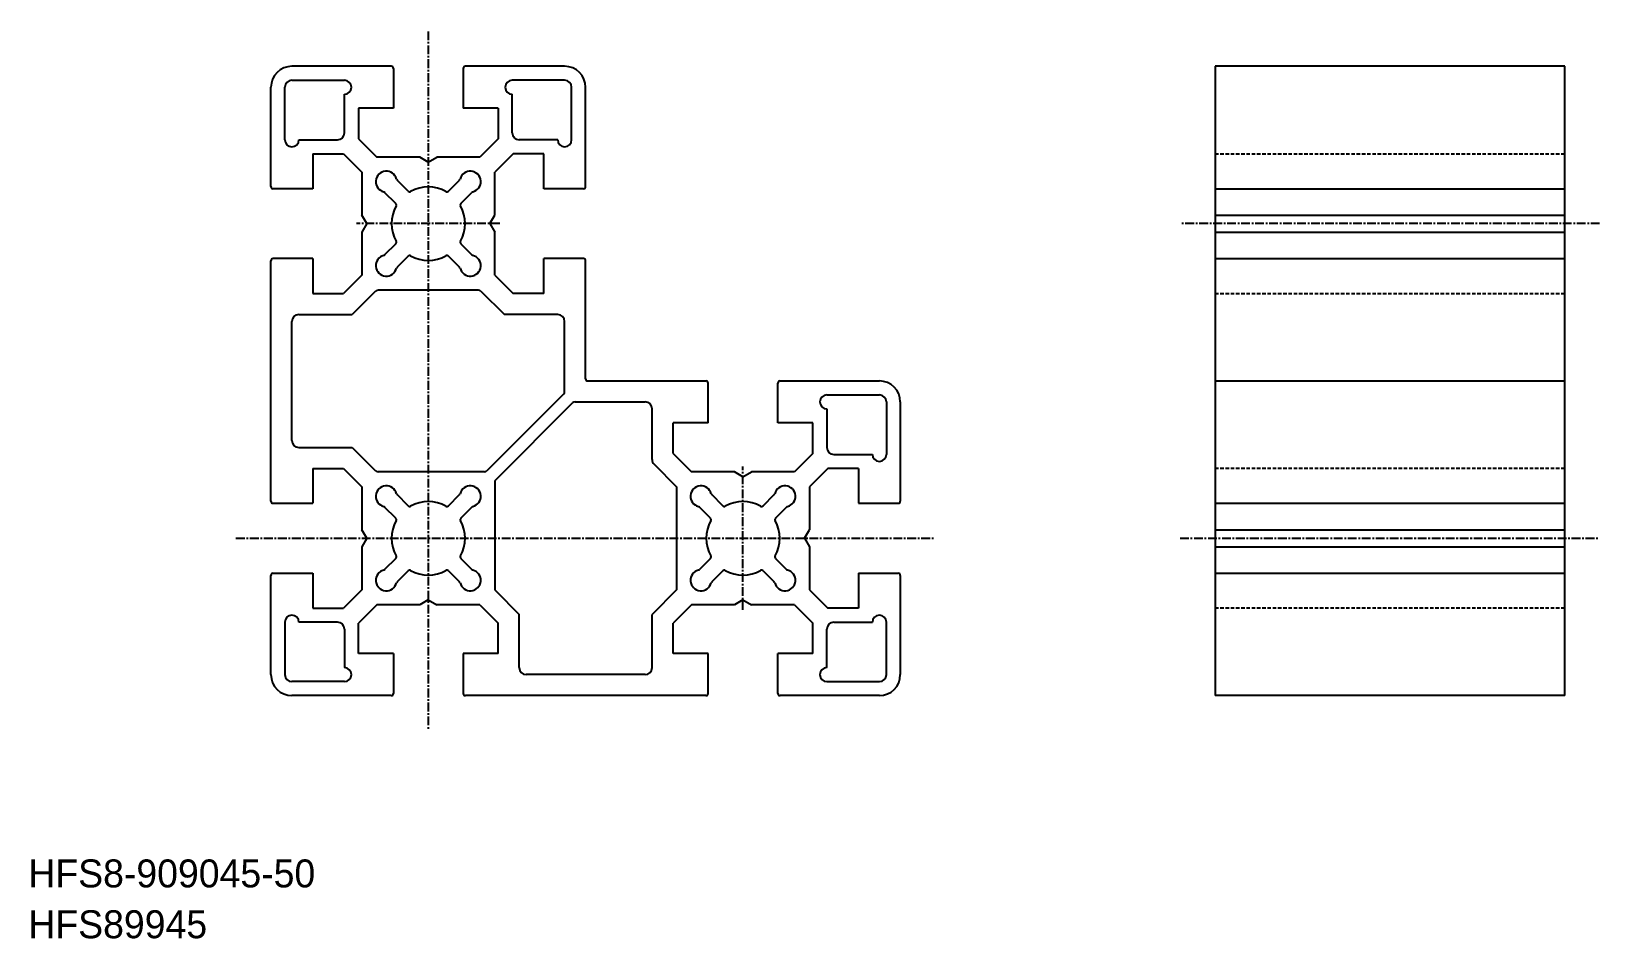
# Model space of a CAD drawing. Extents: x 0 to 225, y 0 to 130.
import ezdxf

# ---------------------------------------------------------------- set-up
doc = ezdxf.new("R2010")
doc.units = 0
doc.linetypes.add('CENTER', pattern=[2, 1.25, -0.25, 0.25, -0.25])
doc.linetypes.add('DASHED', pattern=[0.75, 0.5, -0.25])
doc.layers.get('0').update_dxf_attribs({"linetype": 'CONTINUOUS'})
doc.layers.add('CENTER', color=1, linetype='CENTER')

msp = doc.modelspace()

# ---------------------------------------------------------------- linework, layer by layer
at = {"color": 7, "linetype": 'CONTINUOUS'}
for p, q in [((51.9, 124.7), (37.7, 124.7)), ((52.2, 124.4), (52.2, 118.7)), ((62.2, 124.4), (62.2, 118.7)), ((76.7, 124.7), (62.5, 124.7)), ((219.7, 124.7), (169.7, 124.7)), ((169.7, 124.7), (169.7, 34.7)), ((219.7, 34.7), (219.7, 124.7)), ((34.7, 107.5), (34.7, 121.7)), ((36.7, 114.2), (36.7, 121.7)), ((37.7, 122.7), (45.2, 122.7)), ((76.7, 122.7), (69.2, 122.7)), ((77.7, 114.2), (77.7, 121.7)), ((79.7, 107.5), (79.7, 121.7)), ((45.2, 115.2), (45.2, 120.7)), ((69.2, 115.2), (69.2, 120.7)), ((47.2, 118.7), (47.2, 114.32)), ((52.2, 118.7), (47.2, 118.7)), ((67.2, 118.7), (62.2, 118.7)), ((67.2, 118.7), (67.2, 114.32)), ((38.7, 114.2), (44.2, 114.2)), ((40.7, 112.2), (45.08, 112.2)), ((40.7, 112.2), (40.7, 107.2)), ((45.08, 112.2), (47.7, 109.58)), ((47.2, 114.32), (49.82, 111.7)), ((67.2, 114.32), (64.58, 111.7)), ((69.32, 112.2), (66.7, 109.58)), ((73.7, 112.2), (69.32, 112.2)), ((75.7, 114.2), (70.2, 114.2)), ((73.7, 107.2), (73.7, 112.2)), ((55.99, 111.7), (49.82, 111.7)), ((57.2, 111), (55.99, 111.7)), ((57.2, 111), (58.41, 111.7)), ((64.58, 111.7), (58.41, 111.7)), ((47.7, 109.58), (47.7, 103.41)), ((54.32, 106.85), (52.73, 108.44)), ((60.08, 106.85), (61.67, 108.44)), ((66.7, 103.41), (66.7, 109.58)), ((40.7, 107.2), (35, 107.2)), ((52.55, 105.08), (50.96, 106.67)), ((61.85, 105.08), (63.44, 106.67)), ((79.4, 107.2), (73.7, 107.2)), ((169.7, 107.2), (219.7, 107.2)), ((48.4, 102.2), (47.7, 103.41)), ((66, 102.2), (66.7, 103.41)), ((169.7, 103.41), (219.7, 103.41)), ((48.4, 102.2), (47.7, 100.99)), ((47.7, 100.99), (47.7, 94.82)), ((66, 102.2), (66.7, 100.99)), ((66.7, 94.82), (66.7, 100.99)), ((169.7, 100.99), (219.7, 100.99)), ((52.55, 99.32), (50.96, 97.73)), ((61.85, 99.32), (63.44, 97.73)), ((34.7, 62.5), (34.7, 96.9)), ((40.7, 97.2), (35, 97.2)), ((40.7, 97.2), (40.7, 92.2)), ((54.32, 97.55), (52.73, 95.96)), ((60.08, 97.55), (61.67, 95.96)), ((79.4, 97.2), (73.7, 97.2)), ((73.7, 92.2), (73.7, 97.2)), ((79.7, 80), (79.7, 96.9)), ((169.7, 97.2), (219.7, 97.2)), ((47.7, 94.82), (45.08, 92.2)), ((66.7, 94.82), (69.32, 92.2)), ((40.7, 92.2), (45.08, 92.2)), ((49.67, 92.55), (46.32, 89.2)), ((64.37, 92.7), (50.03, 92.7)), ((64.73, 92.55), (68.08, 89.2)), ((73.7, 92.2), (69.32, 92.2)), ((37.7, 71.2), (37.7, 88.2)), ((38.7, 89.2), (46.32, 89.2)), ((75.7, 89.2), (68.08, 89.2)), ((76.7, 78.18), (76.7, 88.2)), ((80, 79.7), (96.9, 79.7)), ((97.2, 73.7), (97.2, 79.4)), ((107.2, 73.7), (107.2, 79.4)), ((107.5, 79.7), (121.7, 79.7)), ((169.7, 79.7), (219.7, 79.7)), ((76.55, 77.83), (65.57, 66.85)), ((66.85, 65.57), (77.83, 76.55)), ((78.18, 76.7), (88.2, 76.7)), ((114.2, 77.7), (121.7, 77.7)), ((122.7, 76.7), (122.7, 69.2)), ((124.7, 76.7), (124.7, 62.5)), ((89.2, 68.49), (89.2, 75.7)), ((114.2, 75.7), (114.2, 70.2)), ((92.2, 69.32), (92.2, 73.7)), ((97.2, 73.7), (92.2, 73.7)), ((112.2, 73.7), (107.2, 73.7)), ((112.2, 69.32), (112.2, 73.7)), ((38.7, 70.2), (46.32, 70.2)), ((46.32, 70.2), (49.67, 66.85)), ((89.49, 67.79), (92.7, 64.58)), ((92.2, 69.32), (94.82, 66.7)), ((112.2, 69.32), (109.58, 66.7)), ((115.2, 69.2), (120.7, 69.2)), ((40.7, 67.2), (45.08, 67.2)), ((40.7, 67.2), (40.7, 62.2)), ((45.08, 67.2), (47.7, 64.58)), ((65.22, 66.7), (50.03, 66.7)), ((66.7, 65.22), (66.7, 50.03)), ((100.99, 66.7), (94.82, 66.7)), ((102.2, 66), (100.99, 66.7)), ((102.2, 66), (103.41, 66.7)), ((109.58, 66.7), (103.41, 66.7)), ((114.32, 67.2), (111.7, 64.58)), ((118.7, 67.2), (114.32, 67.2)), ((118.7, 67.2), (118.7, 62.2)), ((47.7, 64.58), (47.7, 58.41)), ((54.32, 61.85), (52.73, 63.44)), ((60.08, 61.85), (61.67, 63.44)), ((92.7, 64.58), (92.7, 49.82)), ((99.32, 61.85), (97.73, 63.44)), ((105.08, 61.85), (106.67, 63.44)), ((111.7, 64.58), (111.7, 58.41)), ((35, 62.2), (40.7, 62.2)), ((52.55, 60.08), (50.96, 61.67)), ((61.85, 60.08), (63.44, 61.67)), ((97.55, 60.08), (95.96, 61.67)), ((106.85, 60.08), (108.44, 61.67)), ((118.7, 62.2), (124.4, 62.2)), ((169.7, 62.2), (219.7, 62.2)), ((48.4, 57.2), (47.7, 58.41)), ((111, 57.2), (111.7, 58.41)), ((169.7, 58.41), (219.7, 58.41)), ((48.4, 57.2), (47.7, 55.99)), ((111, 57.2), (111.7, 55.99)), ((47.7, 55.99), (47.7, 49.82)), ((52.55, 54.32), (50.96, 52.73)), ((61.85, 54.32), (63.44, 52.73)), ((97.55, 54.32), (95.96, 52.73)), ((106.85, 54.32), (108.44, 52.73)), ((111.7, 55.99), (111.7, 49.82)), ((169.7, 55.99), (219.7, 55.99)), ((34.7, 37.7), (34.7, 51.9)), ((35, 52.2), (40.7, 52.2)), ((40.7, 52.2), (40.7, 47.2)), ((54.32, 52.55), (52.73, 50.96)), ((60.08, 52.55), (61.67, 50.96)), ((99.32, 52.55), (97.73, 50.96)), ((105.08, 52.55), (106.67, 50.96)), ((118.7, 52.2), (124.4, 52.2)), ((118.7, 52.2), (118.7, 47.2)), ((124.7, 51.9), (124.7, 37.7)), ((169.7, 52.2), (219.7, 52.2)), ((47.7, 49.82), (45.08, 47.2)), ((66.85, 49.67), (70.2, 46.32)), ((92.7, 49.82), (89.2, 46.32)), ((111.7, 49.82), (114.32, 47.2)), ((40.7, 47.2), (45.08, 47.2)), ((49.82, 47.7), (47.2, 45.08)), ((55.99, 47.7), (49.82, 47.7)), ((57.2, 48.4), (55.99, 47.7)), ((57.2, 48.4), (58.41, 47.7)), ((64.58, 47.7), (58.41, 47.7)), ((64.58, 47.7), (67.2, 45.08)), ((94.82, 47.7), (92.2, 45.08)), ((94.82, 47.7), (92.2, 45.08)), ((100.99, 47.7), (94.82, 47.7)), ((102.2, 48.4), (100.99, 47.7)), ((102.2, 48.4), (103.41, 47.7)), ((109.58, 47.7), (103.41, 47.7)), ((109.58, 47.7), (112.2, 45.08)), ((118.7, 47.2), (114.32, 47.2)), ((36.7, 45.2), (36.7, 37.7)), ((44.2, 45.2), (38.7, 45.2)), ((47.2, 40.7), (47.2, 45.08)), ((67.2, 40.7), (67.2, 45.08)), ((70.2, 38.7), (70.2, 46.32)), ((89.2, 38.7), (89.2, 46.32)), ((92.2, 40.7), (92.2, 45.08)), ((112.2, 40.7), (112.2, 45.08)), ((115.2, 45.2), (120.7, 45.2)), ((122.7, 37.7), (122.7, 45.2)), ((45.2, 44.2), (45.2, 38.7)), ((114.2, 38.7), (114.2, 44.2)), ((52.2, 40.7), (47.2, 40.7)), ((52.2, 40.7), (52.2, 35)), ((62.2, 40.7), (62.2, 35)), ((67.2, 40.7), (62.2, 40.7)), ((97.2, 40.7), (92.2, 40.7)), ((97.2, 35), (97.2, 40.7)), ((112.2, 40.7), (107.2, 40.7)), ((107.2, 35), (107.2, 40.7)), ((45.2, 36.7), (37.7, 36.7)), ((88.2, 37.7), (71.2, 37.7)), ((114.2, 36.7), (121.7, 36.7)), ((51.9, 34.7), (37.7, 34.7)), ((96.9, 34.7), (62.5, 34.7)), ((121.7, 34.7), (107.5, 34.7)), ((219.7, 34.7), (169.7, 34.7))]:
    msp.add_line(p, q, dxfattribs=at)
at = {"color": 3, "linetype": 'DASHED'}
for p, q in [((169.7, 112.2), (219.7, 112.2)), ((169.7, 92.2), (219.7, 92.2)), ((219.7, 67.2), (169.7, 67.2)), ((219.7, 47.2), (169.7, 47.2))]:
    msp.add_line(p, q, dxfattribs=at)
at = {"color": 7, "linetype": 'CONTINUOUS'}
for centre, radius, start, end in [((37.7, 121.7), 3, 90, 180), ((51.9, 124.4), 0.3, 0, 90), ((62.5, 124.4), 0.3, 90, 180), ((76.7, 121.7), 3, 0, 90), ((37.7, 121.7), 1, 90, 180), ((45.2, 121.7), 1, 270, 90), ((69.2, 121.7), 1, 90, 270), ((76.7, 121.7), 1, 360, 89.9999), ((44.2, 115.2), 1, 270, 0), ((70.2, 115.2), 1, 179.9999, 270), ((37.7, 114.2), 1, 180, 0), ((76.7, 114.2), 1, 180, 360), ((51.2, 108.2), 1.5, 14.4416, 255.5584), ((52.94, 108.65), 0.3, 194.4416, 225), ((61.46, 108.65), 0.3, 315, 345.5584), ((63.2, 108.2), 1.5, 284.4416, 165.5584), ((35, 107.5), 0.3, 180, 270), ((50.75, 106.46), 0.3, 45, 75.5584), ((54.53, 107.06), 0.3, 225, 298.7828), ((57.2, 102.2), 5.25, 61.2172, 118.7828), ((59.87, 107.06), 0.3, 241.2172, 315), ((63.65, 106.46), 0.3, 104.4416, 135), ((79.4, 107.5), 0.3, 270, 0), ((57.2, 102.2), 5.25, 151.2172, 208.7828), ((52.34, 104.87), 0.3, 331.2172, 45), ((62.06, 104.87), 0.3, 135, 208.7828), ((57.2, 102.2), 5.25, 331.2172, 28.7828), ((52.34, 99.53), 0.3, 315, 28.7828), ((62.06, 99.53), 0.3, 151.2172, 225), ((35, 96.9), 0.3, 90, 180), ((51.2, 96.2), 1.5, 104.4416, 345.5584), ((50.75, 97.94), 0.3, 284.4416, 315), ((54.53, 97.34), 0.3, 61.2172, 135), ((57.2, 102.2), 5.25, 241.2172, 298.7828), ((59.87, 97.34), 0.3, 45, 118.7828), ((63.2, 96.2), 1.5, 194.4416, 75.5584), ((63.65, 97.94), 0.3, 225, 255.5584), ((79.4, 96.9), 0.3, 0, 90), ((52.94, 95.75), 0.3, 135, 165.5584), ((61.46, 95.75), 0.3, 14.4416, 45), ((50.03, 92.2), 0.5, 90, 135), ((64.37, 92.2), 0.5, 45, 90), ((38.7, 88.2), 1, 90, 180), ((75.7, 88.2), 1, 0, 90), ((80, 80), 0.3, 180, 270), ((96.9, 79.4), 0.3, 0, 90), ((107.5, 79.4), 0.3, 90, 180), ((121.7, 76.7), 3, 0, 90), ((76.2, 78.18), 0.5, 315, 0), ((78.18, 76.2), 0.5, 90, 135), ((88.2, 75.7), 1, 0, 90), ((114.2, 76.7), 1, 90, 270), ((121.7, 76.7), 1, 0.0001, 90), ((38.7, 71.2), 1, 180, 270), ((115.2, 70.2), 1, 180, 270), ((90.2, 68.49), 1, 180, 225), ((121.7, 69.2), 1, 180, 0), ((50.03, 67.2), 0.5, 225, 270), ((65.22, 67.2), 0.5, 270, 315), ((67.2, 65.22), 0.5, 135, 180), ((51.2, 63.2), 1.5, 14.4416, 255.5584), ((52.94, 63.65), 0.3, 194.4416, 225), ((61.46, 63.65), 0.3, 315, 345.5584), ((63.2, 63.2), 1.5, 284.4416, 165.5584), ((96.2, 63.2), 1.5, 14.4416, 255.5584), ((97.94, 63.65), 0.3, 194.4416, 225), ((106.46, 63.65), 0.3, 315, 345.5584), ((108.2, 63.2), 1.5, 284.4416, 165.5584), ((35, 62.5), 0.3, 180, 270), ((50.75, 61.46), 0.3, 45, 75.5584), ((54.53, 62.06), 0.3, 225, 298.7828), ((57.2, 57.2), 5.25, 61.2172, 118.7828), ((59.87, 62.06), 0.3, 241.2172, 315), ((63.65, 61.46), 0.3, 104.4416, 135), ((95.75, 61.46), 0.3, 45, 75.5584), ((99.53, 62.06), 0.3, 225, 298.7828), ((102.2, 57.2), 5.25, 61.2172, 118.7828), ((104.87, 62.06), 0.3, 241.2172, 315), ((108.65, 61.46), 0.3, 104.4416, 135), ((124.4, 62.5), 0.3, 270, 0), ((57.2, 57.2), 5.25, 151.2172, 208.7828), ((52.34, 59.87), 0.3, 331.2172, 45), ((62.06, 59.87), 0.3, 135, 208.7828), ((57.2, 57.2), 5.25, 331.2172, 28.7828), ((102.2, 57.2), 5.25, 151.2172, 208.7828), ((97.34, 59.87), 0.3, 331.2172, 45), ((107.06, 59.87), 0.3, 135, 208.7828), ((102.2, 57.2), 5.25, 331.2172, 28.7828), ((52.34, 54.53), 0.3, 315, 28.7828), ((62.06, 54.53), 0.3, 151.2172, 225), ((97.34, 54.53), 0.3, 315, 28.7828), ((107.06, 54.53), 0.3, 151.2172, 225), ((35, 51.9), 0.3, 90, 180), ((51.2, 51.2), 1.5, 104.4416, 345.5584), ((50.75, 52.94), 0.3, 284.4416, 315), ((54.53, 52.34), 0.3, 61.2172, 135), ((57.2, 57.2), 5.25, 241.2172, 298.7828), ((59.87, 52.34), 0.3, 45, 118.7828), ((63.2, 51.2), 1.5, 194.4416, 75.5584), ((63.65, 52.94), 0.3, 225, 255.5584), ((96.2, 51.2), 1.5, 104.4416, 345.5584), ((95.75, 52.94), 0.3, 284.4416, 315), ((99.53, 52.34), 0.3, 61.2172, 135), ((102.2, 57.2), 5.25, 241.2172, 298.7828), ((104.87, 52.34), 0.3, 45, 118.7828), ((108.2, 51.2), 1.5, 194.4416, 75.5584), ((108.65, 52.94), 0.3, 225, 255.5584), ((124.4, 51.9), 0.3, 0, 90), ((52.94, 50.75), 0.3, 135, 165.5584), ((61.46, 50.75), 0.3, 14.4416, 45), ((67.2, 50.03), 0.5, 180, 225), ((97.94, 50.75), 0.3, 135, 165.5584), ((106.46, 50.75), 0.3, 14.4416, 45), ((37.7, 45.2), 1, 360, 180), ((44.2, 44.2), 1, 360, 90), ((115.2, 44.2), 1, 90, 180), ((121.7, 45.2), 1, 0, 180), ((45.2, 37.7), 1, 270, 90), ((71.2, 38.7), 1, 180, 270), ((88.2, 38.7), 1, 270, 360), ((114.2, 37.7), 1, 90, 270), ((37.7, 37.7), 3, 180, 270), ((37.7, 37.7), 1, 180, 270), ((121.7, 37.7), 1, 270, 360), ((121.7, 37.7), 3, 270, 0), ((51.9, 35), 0.3, 270, 0), ((62.5, 35), 0.3, 180, 270), ((96.9, 35), 0.3, 270, 0), ((107.5, 35), 0.3, 180, 270)]:
    msp.add_arc(centre, radius, start, end, dxfattribs=at)
at = {"layer": 'CENTER', "color": 1, "linetype": 'CENTER'}
for p, q in [((57.2, 129.7), (57.2, 29.7)), ((67.45, 102.2), (46.95, 102.2)), ((224.7, 102.2), (164.7, 102.2)), ((102.2, 46.95), (102.2, 67.45)), ((29.7, 57.2), (129.7, 57.2)), ((164.7, 57.2), (224.7, 57.2))]:
    msp.add_line(p, q, dxfattribs=at)

# ---------------------------------------------------------------- texts
at = {"color": 7, "linetype": 'CONTINUOUS'}
for s, p in [('HFS8-909045-50', (0, 7.27)), ('HFS89945', (0, 0))]:
    msp.add_text(s, height=4, dxfattribs=at).set_placement(p)

doc.saveas('drawing.dxf')
